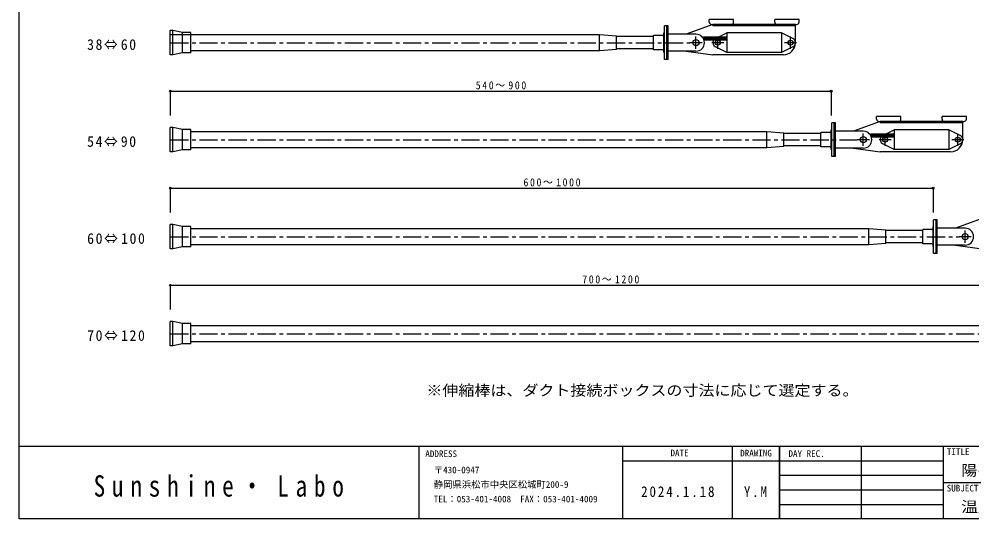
# Model space of a CAD drawing. Units: millimetres, scale not verified. Extents: x -556 to 656, y -430 to 413.
# Drawn here: x -556 to 230, y -430 to -18 of the extents above; entities that cross this region are included whole.
import ezdxf
from ezdxf.enums import TextEntityAlignment as Align

# ---------------------------------------------------------------- set-up
doc = ezdxf.new("R2010")
doc.units = ezdxf.units.MM
doc.header["$LTSCALE"] = 3
doc.header["$PDMODE"] = 32
doc.header["$PDSIZE"] = 1.5
doc.linetypes.add('CHAIN1', pattern=[8, 5, -1, 1, -1])
for name, color, linetype in [('0-0', 7, 'Continuous'), ('0-1', 5, 'Continuous'), ('2-0', 7, 'Continuous'), ('F-0', 2, 'Continuous')]:
    doc.layers.add(name, color=color, linetype=linetype)
doc.styles.add('ＭＳ ゴシック', font='')
doc.styles.add('ＭＳ 明朝', font='')
doc.styles.get('ＭＳ ゴシック').set_extended_font_data('MS Gothic')
doc.styles.get('ＭＳ 明朝').set_extended_font_data('MS Mincho')

msp = doc.modelspace()

# ---------------------------------------------------------------- linework, layer by layer
at = {"layer": '0-0'}
for p, q in [((-23.538, -51.128), (-23.538, -23.128)), ((-20.538, -23.128), (-21.538, -23.128)), ((-21.538, -51.128), (-21.538, -23.128)), ((-20.538, -51.128), (-20.538, -23.128)), ((16.462, -22.128), (-5.538, -30.128)), ((33.462, -18.128), (13.462, -18.128)), ((13.462, -20.128), (13.462, -18.128)), ((15.462, -22.128), (31.462, -22.128)), ((16.462, -22.128), (16.462, -23.128)), ((84.462, -22.128), (16.462, -22.128)), ((84.462, -23.128), (16.462, -23.128)), ((33.462, -20.128), (33.462, -18.128)), ((87.462, -18.128), (67.462, -18.128)), ((67.462, -20.128), (67.462, -18.128)), ((69.462, -22.128), (85.462, -22.128)), ((84.462, -37.128), (84.462, -22.128)), ((87.462, -20.128), (87.462, -18.128)), ((-431.038, -47.128), (-431.038, -27.128)), ((-429.038, -27.128), (-431.038, -27.128)), ((-77.038, -30.628), (-431.038, -30.628)), ((-421.038, -28.628), (-429.038, -27.128)), ((-429.038, -47.128), (-429.038, -27.128)), ((-414.038, -28.628), (-421.038, -28.628)), ((-421.038, -45.628), (-421.038, -28.628)), ((-414.038, -45.628), (-414.038, -28.628)), ((-63.038, -31.628), (-77.038, -30.628)), ((-25.038, -31.128), (-32.538, -31.128)), ((-23.538, -29.128), (-24.038, -29.128)), ((-24.038, -30.128), (-24.038, -29.128)), ((-24.038, -45.128), (-24.038, -29.128)), ((-20.538, -44.128), (-20.538, -30.128)), ((2.462, -30.128), (-20.538, -30.128)), ((20.632, -32.628), (27.962, -29.128)), ((27.962, -29.128), (27.962, -45.128)), ((72.962, -29.128), (27.962, -29.128)), ((72.962, -29.128), (72.962, -45.128)), ((82.462, -33.664), (72.962, -29.128)), ((-63.038, -42.728), (-63.038, -31.628)), ((-32.538, -32.128), (-63.038, -32.128)), ((18.462, -33.664), (18.537, -33.628)), ((-429.038, -47.128), (-431.038, -47.128)), ((-421.038, -45.628), (-429.038, -47.128)), ((-414.038, -45.628), (-421.038, -45.628)), ((-77.038, -43.728), (-414.038, -43.728)), ((-32.538, -42.128), (-63.038, -42.128)), ((-24.038, -44.128), (-24.038, -45.128)), ((-23.538, -45.128), (-24.038, -45.128)), ((2.462, -44.128), (-20.538, -44.128)), ((-5.538, -44.128), (16.462, -47.128)), ((74.462, -47.128), (16.462, -47.128)), ((27.962, -45.128), (18.462, -40.592)), ((72.962, -45.128), (27.962, -45.128)), ((82.462, -40.592), (72.962, -45.128)), ((-21.538, -51.128), (-23.538, -51.128)), ((-20.538, -51.128), (-21.538, -51.128)), ((154.462, -102.128), (132.462, -110.128)), ((171.462, -98.128), (151.462, -98.128)), ((151.462, -100.128), (151.462, -98.128)), ((153.462, -102.128), (169.462, -102.128)), ((154.462, -102.128), (154.462, -103.128)), ((222.462, -102.128), (154.462, -102.128)), ((171.462, -100.128), (171.462, -98.128)), ((225.462, -98.128), (205.462, -98.128)), ((205.462, -100.128), (205.462, -98.128)), ((207.462, -102.128), (223.462, -102.128)), ((222.462, -117.128), (222.462, -102.128)), ((225.462, -100.128), (225.462, -98.128)), ((-431.038, -127.128), (-431.038, -107.128)), ((-429.038, -107.128), (-431.038, -107.128)), ((-421.038, -108.628), (-429.038, -107.128)), ((-429.038, -127.128), (-429.038, -107.128)), ((-414.038, -108.628), (-421.038, -108.628)), ((-421.038, -125.628), (-421.038, -108.628)), ((-414.038, -125.628), (-414.038, -108.628)), ((114.462, -109.128), (113.962, -109.128)), ((113.962, -110.128), (113.962, -109.128)), ((113.962, -125.128), (113.962, -109.128)), ((114.462, -131.128), (114.462, -103.128)), ((117.462, -103.128), (116.462, -103.128)), ((116.462, -131.128), (116.462, -103.128)), ((117.462, -131.128), (117.462, -103.128)), ((222.462, -103.128), (154.462, -103.128)), ((158.632, -112.628), (165.962, -109.128)), ((165.962, -109.128), (165.962, -125.128)), ((210.962, -109.128), (165.962, -109.128)), ((210.962, -109.128), (210.962, -125.128)), ((220.462, -113.664), (210.962, -109.128)), ((60.962, -110.628), (-414.038, -110.628)), ((74.962, -111.628), (60.962, -110.628)), ((74.962, -122.728), (74.962, -111.628)), ((105.462, -112.128), (74.962, -112.128)), ((112.962, -111.128), (105.462, -111.128)), ((117.462, -124.128), (117.462, -110.128)), ((140.462, -110.128), (117.462, -110.128)), ((156.462, -113.664), (156.537, -113.628)), ((-421.038, -125.628), (-429.038, -127.128)), ((-414.038, -125.628), (-421.038, -125.628)), ((60.962, -123.728), (-414.038, -123.728)), ((105.462, -122.128), (74.962, -122.128)), ((113.962, -124.128), (113.962, -125.128)), ((114.462, -125.128), (113.962, -125.128)), ((140.462, -124.128), (117.462, -124.128)), ((132.462, -124.128), (154.462, -127.128)), ((165.962, -125.128), (156.462, -120.592)), ((210.962, -125.128), (165.962, -125.128)), ((220.462, -120.592), (210.962, -125.128)), ((-429.038, -127.128), (-431.038, -127.128)), ((116.462, -131.128), (114.462, -131.128)), ((117.462, -131.128), (116.462, -131.128)), ((212.462, -127.128), (154.462, -127.128)), ((-431.038, -207.128), (-431.038, -187.128)), ((-429.038, -187.128), (-431.038, -187.128)), ((-421.038, -188.628), (-429.038, -187.128)), ((-429.038, -207.128), (-429.038, -187.128)), ((198.462, -211.128), (198.462, -183.128)), ((201.462, -183.128), (200.462, -183.128)), ((200.462, -211.128), (200.462, -183.128)), ((201.462, -211.128), (201.462, -183.128)), ((238.462, -182.128), (216.462, -190.128)), ((-414.038, -188.628), (-421.038, -188.628)), ((-421.038, -205.628), (-421.038, -188.628)), ((-414.038, -205.628), (-414.038, -188.628)), ((144.962, -190.628), (-414.038, -190.628)), ((158.962, -191.628), (144.962, -190.628)), ((158.962, -202.728), (158.962, -191.628)), ((189.462, -192.128), (158.962, -192.128)), ((196.962, -191.128), (189.462, -191.128)), ((198.462, -189.128), (197.962, -189.128)), ((197.962, -190.128), (197.962, -189.128)), ((197.962, -205.128), (197.962, -189.128)), ((201.462, -204.128), (201.462, -190.128)), ((224.462, -190.128), (201.462, -190.128)), ((144.962, -203.728), (-414.038, -203.728)), ((189.462, -202.128), (158.962, -202.128)), ((197.962, -204.128), (197.962, -205.128)), ((224.462, -204.128), (201.462, -204.128)), ((216.462, -204.128), (238.462, -207.128)), ((-429.038, -207.128), (-431.038, -207.128)), ((-421.038, -205.628), (-429.038, -207.128)), ((-414.038, -205.628), (-421.038, -205.628)), ((198.462, -205.128), (197.962, -205.128)), ((200.462, -211.128), (198.462, -211.128)), ((201.462, -211.128), (200.462, -211.128)), ((-431.038, -287.128), (-431.038, -267.128)), ((-429.038, -267.128), (-431.038, -267.128)), ((-421.038, -268.628), (-429.038, -267.128)), ((-429.038, -287.128), (-429.038, -267.128)), ((-414.038, -268.628), (-421.038, -268.628)), ((-421.038, -285.628), (-421.038, -268.628)), ((-414.038, -285.628), (-414.038, -268.628)), ((241.962, -270.628), (-414.038, -270.628)), ((-429.038, -287.128), (-431.038, -287.128)), ((-421.038, -285.628), (-429.038, -287.128)), ((-414.038, -285.628), (-421.038, -285.628)), ((241.962, -283.728), (-414.038, -283.728))]:
    msp.add_line(p, q, dxfattribs=at)
at = {"layer": '0-0', "color": 4, "linetype": 'CHAIN1'}
for p, q in [((-431.038, -37.178), (-2.538, -37.178)), ((7.462, -37.128), (-2.538, -37.128)), ((2.462, -42.128), (2.462, -32.128)), ((25.462, -37.128), (15.462, -37.128)), ((20.462, -42.128), (20.462, -32.128)), ((85.462, -37.128), (75.462, -37.128)), ((80.462, -42.128), (80.462, -32.128)), ((-431.038, -117.178), (135.462, -117.178)), ((145.462, -117.128), (135.462, -117.128)), ((140.462, -122.128), (140.462, -112.128)), ((163.462, -117.128), (153.462, -117.128)), ((158.462, -122.128), (158.462, -112.128)), ((223.462, -117.128), (213.462, -117.128)), ((218.462, -122.128), (218.462, -112.128)), ((224.462, -202.128), (224.462, -192.128)), ((-431.038, -197.178), (219.462, -197.178)), ((229.462, -197.128), (219.462, -197.128)), ((-431.038, -277.178), (316.462, -277.178))]:
    msp.add_line(p, q, dxfattribs=at)
at = {"layer": '0-0', "color": 4}
for p, q in [((27.962, -32.628), (8.647, -32.628)), ((27.962, -33.628), (8.647, -33.628)), ((27.962, -34.128), (8.647, -34.128)), ((27.962, -35.128), (8.647, -35.128)), ((165.962, -112.628), (146.647, -112.628)), ((165.962, -113.628), (146.647, -113.628)), ((165.962, -114.128), (146.647, -114.128)), ((165.962, -115.128), (146.647, -115.128))]:
    msp.add_line(p, q, dxfattribs=at)
at = {"layer": '0-0'}
for points in [[(-21.538, -51.128), (-21.538, -23.128), (-23.538, -23.128)], [(-63.038, -42.728), (-77.038, -43.728), (-77.038, -30.628)], [(-25.038, -43.128), (-32.538, -43.128), (-32.538, -31.128)], [(116.462, -131.128), (116.462, -103.128), (114.462, -103.128)], [(74.962, -122.728), (60.962, -123.728), (60.962, -110.628)], [(112.962, -123.128), (105.462, -123.128), (105.462, -111.128)], [(200.462, -211.128), (200.462, -183.128), (198.462, -183.128)], [(158.962, -202.728), (144.962, -203.728), (144.962, -190.628)], [(196.962, -203.128), (189.462, -203.128), (189.462, -191.128)]]:
    msp.add_lwpolyline(points, dxfattribs=at)
for centre, radius in [((2.462, -37.128), 2.5), ((20.462, -37.128), 2), ((80.462, -37.128), 2), ((140.462, -117.128), 2.5), ((158.462, -117.128), 2), ((218.462, -117.128), 2), ((224.462, -197.128), 2.5)]:
    msp.add_circle(centre, radius, dxfattribs=at)
for centre, radius, start, end in [((15.462, -20.128), 2, 180, 270), ((31.462, -20.128), 2, 270, 0), ((69.462, -20.128), 2, 180, 270), ((85.462, -20.128), 2, 270, 0), ((-25.038, -30.128), 1, 270, 0), ((2.462, -37.128), 7, 270, 90), ((20.462, -37.128), 4, 150, 240), ((20.462, -37.128), 4, 120, 131.40962), ((74.462, -37.128), 10, 270, 0), ((80.462, -37.128), 4, 300, 60), ((-25.038, -44.128), 1, 0, 90), ((153.462, -100.128), 2, 180, 270), ((169.462, -100.128), 2, 270, 0), ((207.462, -100.128), 2, 180, 270), ((223.462, -100.128), 2, 270, 0), ((112.962, -110.128), 1, 270, 0), ((140.462, -117.128), 7, 270, 90), ((158.462, -117.128), 4, 150, 240), ((158.462, -117.128), 4, 120, 131.40962), ((212.462, -117.128), 10, 270, 0), ((218.462, -117.128), 4, 300, 60), ((112.962, -124.128), 1, 0, 90), ((196.962, -190.128), 1, 270, 0), ((224.462, -197.128), 7, 270, 90), ((196.962, -204.128), 1, 0, 90)]:
    msp.add_arc(centre, radius, start, end, dxfattribs=at)
at = {"layer": '0-1', "color": 4}
for p, q in [((-431.038, -77.178), (113.962, -77.178)), ((-431.038, -77.178), (-431.038, -97.178)), ((113.962, -77.178), (113.962, -97.178)), ((-431.038, -157.178), (197.962, -157.178)), ((-431.038, -157.178), (-431.038, -177.178)), ((197.962, -157.178), (197.962, -177.178)), ((-431.038, -237.178), (294.962, -237.178)), ((-431.038, -237.178), (-431.038, -257.178))]:
    msp.add_line(p, q, dxfattribs=at)
at = {"layer": '0-1'}
for p in [(-431.038, -77.178), (113.962, -77.178), (-431.038, -157.178), (197.962, -157.178), (-431.038, -237.178)]:
    msp.add_point(p, dxfattribs=at)
at = {"layer": 'F-0', "color": 5}
msp.add_line((-555.778, -369.905), (656.222, -369.905), dxfattribs=at)
at = {"layer": 'F-0'}
for p, q in [((-225.778, -429.905), (-225.778, -369.905)), ((-225.778, -429.905), (-225.778, -369.905)), ((-57.778, -429.905), (-57.778, -369.905)), ((-57.778, -429.905), (-57.778, -369.905)), ((32.222, -369.905), (32.222, -429.905)), ((71.222, -429.905), (71.222, -369.905)), ((206.222, -369.905), (206.222, -429.905)), ((-57.778, -381.905), (71.222, -381.905)), ((71.222, -381.905), (206.222, -381.905)), ((71.222, -393.905), (206.222, -393.905)), ((206.222, -399.905), (656.222, -399.905)), ((71.222, -405.905), (206.222, -405.905)), ((71.222, -417.905), (206.222, -417.905))]:
    msp.add_line(p, q, dxfattribs=at)
at = {"layer": 'F-0', "color": 7}
for p, q in [((71.222, -369.905), (71.222, -429.905)), ((138.722, -369.905), (138.722, -429.905))]:
    msp.add_line(p, q, dxfattribs=at)
at = {"layer": 'F-0', "color": 5}
for points in [[(-555.778, -429.905), (-555.778, 413.095), (656.222, 413.095)], [(656.222, 413.095), (656.222, -429.905), (-555.778, -429.905)]]:
    msp.add_lwpolyline(points, dxfattribs=at)

# ---------------------------------------------------------------- texts
at = {"layer": '0-0', "char_height": 8.798, "attachment_point": 7, "style": 'ＭＳ ゴシック'}
for s, insert in [('\\T1.22;\\W0.95;38⇔60', (-499.641, -43.178)), ('\\T1.22;\\W0.95;54⇔90', (-499.641, -123.178)), ('\\T1.23;\\W0.95;60⇔100', (-499.641, -203.178)), ('\\T1.23;\\W0.95;70⇔120', (-499.641, -283.178))]:
    msp.add_mtext(s, dxfattribs=dict(at, insert=insert))
at = {"layer": '0-1', "color": 7, "char_height": 6.598, "attachment_point": 7, "style": 'ＭＳ ゴシック'}
for s, insert in [('\\T1.33;\\W0.9;540～900', (-179.163, -75.678)), ('\\T1.33;\\W0.9;600～1000', (-139.788, -155.678)), ('\\T1.33;\\W0.9;700～1200', (-91.288, -235.678))]:
    msp.add_mtext(s, dxfattribs=dict(at, insert=insert))
at = {"layer": '2-0', "style": 'ＭＳ ゴシック', "width": 1.1}
msp.add_text('※伸縮棒は、ダクト接続ボックスの寸法に応じて選定する。', height=8.798, dxfattribs=at).set_placement((-219.888, -330.914), align=Align.BOTTOM_LEFT)
at = {"layer": 'F-0', "color": 4, "style": 'ＭＳ ゴシック'}
for s, p in [('ADDRESS', (-220.745, -380.559)), ('DATE', (-18.576, -379.843)), ('DRAWING', (38.915, -380.008)), ('DAY REC.', (78.722, -380.405)), ('TITLE', (209.379, -378.843)), ('〒430-0947', (-213.778, -393.905)), ('静岡県浜松市中央区松城町200-9', (-213.778, -405.905)), ('SUBJECT', (209.222, -408.905)), ('TEL：053-401-4008  FAX：053-401-4009', (-213.778, -417.905))]:
    msp.add_text(s, height=5.499, dxfattribs=at).set_placement(p, align=Align.BOTTOM_LEFT)
at = {"layer": 'F-0', "color": 7, "style": 'ＭＳ ゴシック'}
for s, width, p in [('陽のまど・温度スイッチ', 1.1, (221.222, -396.905)), ('温度スイッチ(冬/夏)・取付金物', 1.15, (221.222, -426.905))]:
    msp.add_text(s, height=8.798, dxfattribs=dict(at, width=width)).set_placement(p, align=Align.BOTTOM_LEFT)
at = {"layer": 'F-0', "insert": (-494.269, -411.809), "char_height": 17.6, "attachment_point": 7, "style": 'ＭＳ 明朝'}
msp.add_mtext('\\T1.58;\\W0.8;Sunshine・Labo', dxfattribs=at)
at = {"layer": 'F-0', "color": 7, "char_height": 8.798, "attachment_point": 7, "style": 'ＭＳ ゴシック'}
for s, insert in [('\\T1.28;\\W0.9;2024.1.18', (-42.778, -411.905)), ('\\T1.27;\\W0.9;Y.M', (41.972, -411.905))]:
    msp.add_mtext(s, dxfattribs=dict(at, insert=insert))

doc.saveas('drawing.dxf')
